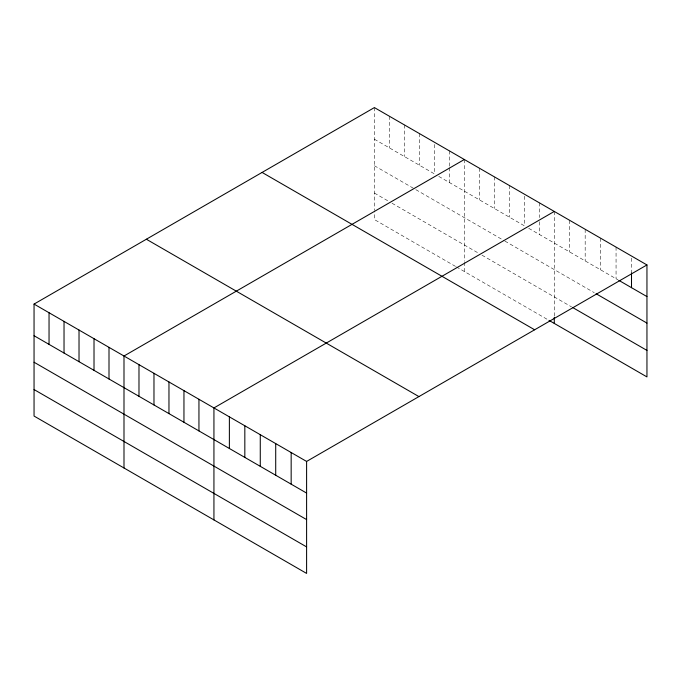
<?xml version="1.0" encoding="UTF-8"?>
<svg xmlns="http://www.w3.org/2000/svg" width="681" height="681" viewBox="0 0 681 681"><rect width="100%" height="100%" fill="white"/><g stroke="black" fill="none" stroke-linecap="round" stroke-linejoin="round"><path stroke-width="0.51" stroke-dasharray="3.4 2.55" d="M374.397 139.222L434.359 173.842L434.359 142.201M438.768 176.388L524.302 225.769L524.302 194.128M528.711 228.314L617.88 279.797M374.397 165.738L414.959 189.156M415.844 189.667L504.017 240.572M504.902 241.083L594.258 292.668M374.397 193.055L389.387 201.704M392.035 203.236L479.33 253.638M481.978 255.162L571.546 306.876M455.521 266.399L374.397 219.563L374.397 211.408M456.406 266.909L548.111 319.857M631.508 258.133L631.508 272.902M616.058 247.109L616.058 278.75M600.616 238.188L600.616 269.829M585.175 229.276L585.175 260.917M569.725 220.355L569.725 251.996M554.283 211.442L554.283 316.282M539.292 202.785L539.292 217.554M539.292 221.768L539.292 234.426M509.311 185.47L509.311 217.12M494.321 176.822L494.321 208.463M479.33 168.164L479.33 199.805M464.34 159.507L464.34 261.291M464.34 262.313L464.34 271.489M449.349 150.859L449.349 166.675M449.349 167.73L449.349 182.499M419.368 133.544L419.368 165.185M404.378 124.895L404.378 156.536M389.387 116.238L389.387 147.879M374.397 107.581L374.397 210.386"/><path stroke-width="1.02" d="M646.95 264.943L306.603 461.437L306.603 573.419L34.05 416.057L34.05 304.084L374.397 107.581L646.95 264.943L646.95 376.916L548.988 320.368M464.34 159.507L123.993 356.01L123.993 467.992M554.283 211.442L213.936 407.936L213.936 519.918M618.782 280.325L646.95 296.584M596.071 293.724L646.95 323.092M572.449 307.395L646.95 350.409M262.083 172.429L534.636 329.783M146.364 239.235L418.917 396.589M34.05 304.084L306.603 461.437M34.05 335.724L306.603 493.078M34.05 362.232L306.603 519.594M34.05 389.549L306.603 546.903M631.508 272.902L631.508 287.663M554.283 317.303L554.283 323.415M291.162 452.516L291.162 484.165M275.711 443.603L275.711 475.244M260.27 434.682L260.27 466.332M244.828 425.77L244.828 457.411M229.378 416.849L229.378 448.498M198.946 399.279L198.946 430.92M183.955 390.622L183.955 422.271M168.965 381.973L168.965 413.614M153.974 373.316L153.974 404.957M138.984 364.658L138.984 396.308M109.003 347.353L109.003 378.994M94.012 338.695L94.012 370.345M79.022 330.047L79.022 361.688M64.031 321.389L64.031 353.03M49.041 312.732L49.041 344.373"/></g></svg>
